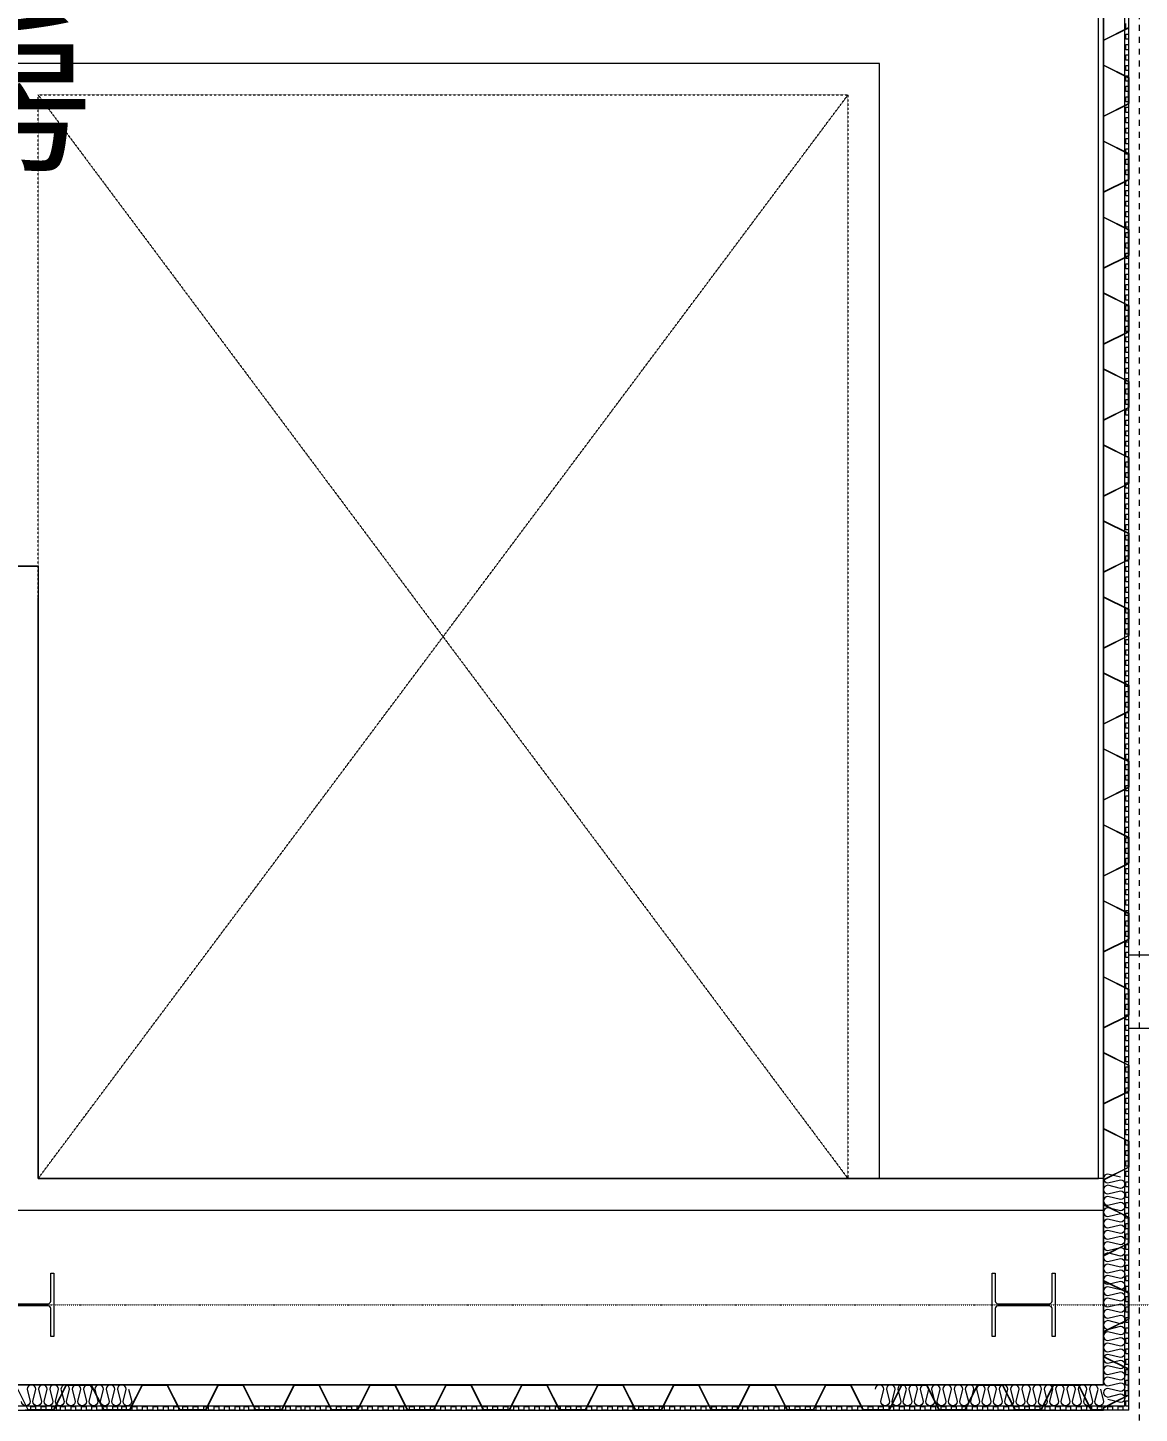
# Model space of a CAD drawing. Extents: x -32000 to 401936, y -48083 to 131250.
# Drawn here: x 9025 to 14310, y 59484 to 66069 of the extents above; entities that cross this region are included whole.
import ezdxf
from ezdxf.enums import TextEntityAlignment as Align

# ---------------------------------------------------------------- set-up
doc = ezdxf.new("R2010")
doc.units = 0
doc.header["$LTSCALE"] = 10
for name, pattern in [('H12PL4$0$JJP_三點線', [0.9, 0.3, -0.15, 0, -0.15, 0, -0.15, 0, -0.15]), ('XFM7P40ICA$0$H12PL4$0$DOTK1', [0.01, 0.005, -0.005]), ('XFM7P40ICA$0$H12PL4$0$JJP_三點線', [0.9, 0.3, -0.15, 0, -0.15, 0, -0.15, 0, -0.15]), ('XFM7P40ICA$0$H12PL4$0$TAI_虛線', [5.644, 2.822, -2.822])]:
    doc.linetypes.add(name, pattern=pattern)
for name, color, linetype in [('H12PL4$0$A-WALL-EX', 252, 'Continuous'), ('H12PL4$0$A-WALL-IN', 252, 'Continuous'), ('H12PL4$0$A-ZONE', 252, 'Continuous'), ('H12PL4$0$S-GRID', 252, 'Continuous'), ('XFM7P40ICA$0$H12PL4$0$A-CLNG', 252, 'Continuous'), ('XFM7P40ICA$0$H12PL4$0$A-WALL-EX', 252, 'Continuous'), ('XFM7P40ICA$0$H12PL4$0$Hattch', 252, 'Continuous'), ('XFM7P40ICA$0$H12PL4$0$L40_19_GW', 252, 'Continuous'), ('XFM7P40ICA$0$H12PL4$0$L40_19_SIAGE1', 252, 'Continuous'), ('XFM7P40ICA$0$H12PL4$0$L40_19_SIAGE2', 252, 'Continuous'), ('XFM7P40ICA$0$H12PL4$0$L40_19_SIAGE3', 252, 'Continuous'), ('XFM7P40ICA$0$H12PL4$0$L40_19_STEEL2', 252, 'Continuous'), ('XFM7P40ICA$0$H12PL4$0$L40_19_SUGATA3', 252, 'Continuous'), ('XFM7P40ICA$0$H12PL4$0$L40_19_SUGATAD', 252, 'Continuous'), ('XFM7P40ICA$0$H12PL4$0$S-GRID', 252, 'Continuous')]:
    doc.layers.add(name, color=color, linetype=linetype)
doc.styles.add('H12PL4$0$Standard', font='', dxfattribs={"width": 0.8})
doc.styles.get('H12PL4$0$Standard').set_extended_font_data('Microsoft JhengHei')

# ---------------------------------------------------------------- blocks, each defined once
blk = doc.blocks.new('XFM7P40ICA$0$H12PL4')
at = {"layer": 'XFM7P40ICA$0$H12PL4$0$A-CLNG', "linetype": 'XFM7P40ICA$0$H12PL4$0$TAI_虛線', "lineweight": 0, "flags": 128}
blk.add_lwpolyline([(14310, 67550), (14310, 59450)], dxfattribs=at)
at = {"layer": 'XFM7P40ICA$0$H12PL4$0$A-WALL-EX', "lineweight": 0, "flags": 128}
for points in [[(14260, 59500), (14260, 67500)], [(14140, 67380), (14140, 59620)], [(14140, 59620), (1620, 59620)], [(1620, 59500), (14140, 59500)], [(14260, 59500), (14140, 59500)]]:
    blk.add_lwpolyline(points, dxfattribs=at)
at = {"layer": 'XFM7P40ICA$0$H12PL4$0$Hattch', "lineweight": 0}
for p, q in [((14140, 66010.8), (14258.3, 66070)), ((14141.7, 66009.8), (14260, 66069)), ((14140, 65890.8), (14140, 66010.8)), ((14141.7, 65891.9), (14141.7, 66009.8)), ((14140, 65890.8), (14258.3, 65831.7)), ((14141.7, 65891.9), (14260, 65832.7)), ((14258.3, 65710), (14258.3, 65831.7)), ((14260, 65832.7), (14260, 65709)), ((14140, 65649.8), (14258.3, 65709)), ((14141.7, 65648.8), (14260, 65707.9)), ((14140, 65529.8), (14140, 65649.8)), ((14141.7, 65530.8), (14141.7, 65648.8)), ((14140, 65529.8), (14258.3, 65470.7)), ((14141.7, 65530.8), (14260, 65471.7)), ((14258.3, 65349), (14258.3, 65470.7)), ((14260, 65471.7), (14260, 65347.9)), ((14140, 65288.8), (14258.3, 65347.9)), ((14141.7, 65287.7), (14260, 65346.9)), ((14140, 65168.8), (14140, 65288.8)), ((14141.7, 65169.8), (14141.7, 65287.7)), ((14140, 65168.8), (14258.3, 65109.6)), ((14141.7, 65169.8), (14260, 65110.7)), ((14258.3, 64987.9), (14258.3, 65109.6)), ((14260, 65110.7), (14260, 64986.9)), ((14140, 64927.7), (14258.3, 64986.9)), ((14141.7, 64926.7), (14260, 64985.9)), ((14140, 64807.7), (14140, 64927.7)), ((14141.7, 64808.8), (14141.7, 64926.7)), ((14140, 64807.7), (14258.3, 64748.6)), ((14141.7, 64808.8), (14260, 64749.6)), ((14258.3, 64626.9), (14258.3, 64748.6)), ((14260, 64749.6), (14260, 64625.9)), ((14140, 64566.7), (14258.3, 64625.9)), ((14141.7, 64565.7), (14260, 64624.8)), ((14140, 64446.7), (14140, 64566.7)), ((14141.7, 64447.7), (14141.7, 64565.7)), ((14140, 64446.7), (14258.3, 64387.5)), ((14141.7, 64447.7), (14260, 64388.6)), ((14258.3, 64265.9), (14258.3, 64387.5)), ((14260, 64388.6), (14260, 64264.8)), ((14140, 64205.7), (14258.3, 64264.8)), ((14140, 64085.7), (14140, 64205.7)), ((14141.7, 64204.6), (14260, 64263.8)), ((14141.7, 64086.7), (14141.7, 64204.6)), ((14140, 64085.7), (14258.3, 64026.5)), ((14141.7, 64086.7), (14260, 64027.5)), ((14258.3, 63904.8), (14258.3, 64026.5)), ((14260, 64027.5), (14260, 63903.8)), ((14140, 63844.6), (14258.3, 63903.8)), ((14141.7, 63843.6), (14260, 63902.7)), ((14140, 63724.6), (14140, 63844.6)), ((14141.7, 63725.7), (14141.7, 63843.6)), ((14140, 63724.6), (14258.3, 63665.5)), ((14141.7, 63725.7), (14260, 63666.5)), ((14258.3, 63543.8), (14258.3, 63665.5)), ((14260, 63666.5), (14260, 63542.7)), ((14140, 63483.6), (14258.3, 63542.7)), ((14140, 63363.6), (14140, 63483.6)), ((14141.7, 63482.5), (14260, 63541.7)), ((14141.7, 63364.6), (14141.7, 63482.5)), ((14140, 63363.6), (14258.3, 63304.4)), ((14141.7, 63364.6), (14260, 63305.5)), ((14258.3, 63182.7), (14258.3, 63304.4)), ((14260, 63305.5), (14260, 63181.7)), ((14140, 63122.5), (14258.3, 63181.7)), ((14141.7, 63121.5), (14260, 63180.7)), ((14140, 63002.5), (14140, 63122.5)), ((14141.7, 63003.6), (14141.7, 63121.5)), ((14140, 63002.5), (14258.3, 62943.4)), ((14141.7, 63003.6), (14260, 62944.4)), ((14258.3, 62821.7), (14258.3, 62943.4)), ((14260, 62944.4), (14260, 62820.7)), ((14140, 62761.5), (14258.3, 62820.7)), ((14140, 62641.5), (14140, 62761.5)), ((14141.7, 62760.5), (14260, 62819.6)), ((14141.7, 62642.5), (14141.7, 62760.5)), ((14140, 62641.5), (14258.3, 62582.3)), ((14141.7, 62642.5), (14260, 62583.4)), ((14258.3, 62460.7), (14258.3, 62582.3)), ((14260, 62583.4), (14260, 62459.6)), ((14140, 62400.5), (14258.3, 62459.6)), ((14141.7, 62399.4), (14260, 62458.6)), ((14140, 62280.5), (14140, 62400.5)), ((14141.7, 62281.5), (14141.7, 62399.4)), ((14140, 62280.5), (14258.3, 62221.3)), ((14141.7, 62281.5), (14260, 62222.3)), ((14258.3, 62099.6), (14258.3, 62221.3)), ((14260, 62222.3), (14260, 62098.6)), ((14140, 62039.4), (14258.3, 62098.6)), ((14141.7, 62038.4), (14260, 62097.5)), ((14140, 61919.4), (14140, 62039.4)), ((14141.7, 61920.5), (14141.7, 62038.4)), ((14140, 61919.4), (14258.3, 61860.3)), ((14141.7, 61920.5), (14260, 61861.3)), ((14258.3, 61738.6), (14258.3, 61860.3)), ((14260, 61861.3), (14260, 61737.5)), ((14140, 61678.4), (14258.3, 61737.5)), ((14141.7, 61677.4), (14260, 61736.5)), ((14140, 61558.4), (14140, 61678.4)), ((14141.7, 61559.4), (14141.7, 61677.4)), ((14140, 61558.4), (14258.3, 61499.2)), ((14141.7, 61559.4), (14260, 61500.3)), ((14258.3, 61377.5), (14258.3, 61499.2)), ((14260, 61500.3), (14260, 61376.5)), ((14140, 61317.4), (14258.3, 61376.5)), ((14141.7, 61316.3), (14260, 61375.5)), ((14140, 61197.4), (14140, 61317.4)), ((14141.7, 61198.4), (14141.7, 61316.3)), ((14140, 61197.4), (14258.3, 61138.2)), ((14141.7, 61198.4), (14260, 61139.2)), ((14258.3, 61016.5), (14258.3, 61138.2)), ((14260, 61139.2), (14260, 61015.5)), ((14140, 60956.3), (14258.3, 61015.5)), ((14141.7, 60955.3), (14260, 61014.4)), ((14140, 60836.3), (14140, 60956.3)), ((14141.7, 60837.4), (14141.7, 60955.3)), ((14140, 60836.3), (14258.3, 60777.2)), ((14141.7, 60837.4), (14260, 60778.2)), ((14258.3, 60655.5), (14258.3, 60777.2)), ((14260, 60778.2), (14260, 60654.4)), ((14140, 60595.3), (14258.3, 60654.4)), ((14141.7, 60594.2), (14260, 60653.4)), ((14140, 60475.3), (14140, 60595.3)), ((14141.7, 60476.3), (14141.7, 60594.2)), ((14140, 60475.3), (14258.3, 60416.1)), ((14141.7, 60476.3), (14260, 60417.2)), ((14258.3, 60294.4), (14258.3, 60416.1)), ((14260, 60417.2), (14260, 60293.4)), ((14140, 60234.2), (14258.3, 60293.4)), ((14141.7, 60233.2), (14260, 60292.4)), ((14140, 60114.2), (14140, 60234.2)), ((14141.7, 60115.3), (14141.7, 60233.2)), ((14140, 60114.2), (14258.3, 60055.1)), ((14141.7, 60115.3), (14260, 60056.1)), ((14260, 60056.1), (14260, 59932.4)), ((14258.3, 59933.4), (14258.3, 60055.1)), ((14140, 59873.2), (14258.3, 59932.4)), ((14141.7, 59872.2), (14260, 59931.3)), ((14141.7, 59754.2), (14141.7, 59872.2)), ((14140, 59753.2), (14258.3, 59694)), ((14141.7, 59754.2), (14260, 59695.1)), ((14258.3, 59620), (14258.3, 59694)), ((8966.8, 59620), (9026, 59501.7)), ((9207.8, 59620), (9148.7, 59501.7)), ((9208.9, 59618.3), (9149.7, 59500)), ((9207.8, 59620), (9327.8, 59620)), ((9208.9, 59618.3), (9326.8, 59618.3)), ((9326.8, 59618.3), (9386, 59500)), ((9327.8, 59620), (9387, 59501.7)), ((9568.9, 59620), (9509.7, 59501.7)), ((9569.9, 59618.3), (9510.8, 59500)), ((9568.9, 59620), (9688.9, 59620)), ((9569.9, 59618.3), (9687.8, 59618.3)), ((9687.8, 59618.3), (9747, 59500)), ((9688.9, 59620), (9748, 59501.7)), ((9929.9, 59620), (9870.8, 59501.7)), ((9931, 59618.3), (9871.8, 59500)), ((9929.9, 59620), (10049.9, 59620)), ((9931, 59618.3), (10048.9, 59618.3)), ((10048.9, 59618.3), (10108, 59500)), ((10049.9, 59620), (10109.1, 59501.7)), ((10291, 59620), (10231.8, 59501.7)), ((10292, 59618.3), (10232.8, 59500)), ((10291, 59620), (10411, 59620)), ((10292, 59618.3), (10409.9, 59618.3)), ((10409.9, 59618.3), (10469.1, 59500)), ((10411, 59620), (10470.1, 59501.7)), ((10652, 59620), (10592.8, 59501.7)), ((10653, 59618.3), (10593.9, 59500)), ((10652, 59620), (10772, 59620)), ((10653, 59618.3), (10771, 59618.3)), ((10771, 59618.3), (10830.1, 59500)), ((10772, 59620), (10831.1, 59501.7)), ((11013, 59620), (10953.9, 59501.7)), ((11014.1, 59618.3), (10954.9, 59500)), ((11013, 59620), (11133, 59620)), ((11014.1, 59618.3), (11132, 59618.3)), ((11132, 59618.3), (11191.1, 59500)), ((11133, 59620), (11192.2, 59501.7)), ((11374.1, 59620), (11314.9, 59501.7)), ((11375.1, 59618.3), (11315.9, 59500)), ((11374.1, 59620), (11494.1, 59620)), ((11375.1, 59618.3), (11493, 59618.3)), ((11493, 59618.3), (11552.2, 59500)), ((11494.1, 59620), (11553.2, 59501.7)), ((11735.1, 59620), (11675.9, 59501.7)), ((11736.1, 59618.3), (11677, 59500)), ((11735.1, 59620), (11855.1, 59620)), ((11736.1, 59618.3), (11854.1, 59618.3)), ((11854.1, 59618.3), (11913.2, 59500)), ((11855.1, 59620), (11914.3, 59501.7)), ((12096.1, 59620), (12037, 59501.7)), ((12097.2, 59618.3), (12038, 59500)), ((12096.1, 59620), (12216.1, 59620)), ((12097.2, 59618.3), (12215.1, 59618.3)), ((12215.1, 59618.3), (12274.3, 59500)), ((12216.1, 59620), (12275.3, 59501.7)), ((12457.2, 59620), (12398, 59501.7)), ((12458.2, 59618.3), (12399.1, 59500)), ((12457.2, 59620), (12577.2, 59620)), ((12458.2, 59618.3), (12576.1, 59618.3)), ((12576.1, 59618.3), (12635.3, 59500)), ((12577.2, 59620), (12636.3, 59501.7)), ((12818.2, 59620), (12759.1, 59501.7)), ((12819.3, 59618.3), (12760.1, 59500)), ((12818.2, 59620), (12938.2, 59620)), ((12819.3, 59618.3), (12937.2, 59618.3)), ((12937.2, 59618.3), (12996.3, 59500)), ((12938.2, 59620), (12997.4, 59501.7)), ((13179.3, 59620), (13120.1, 59501.7)), ((13180.3, 59618.3), (13121.1, 59500)), ((13179.3, 59620), (13299.3, 59620)), ((13180.3, 59618.3), (13298.2, 59618.3)), ((13298.2, 59618.3), (13357.4, 59500)), ((13299.3, 59620), (13358.4, 59501.7)), ((13540.3, 59620), (13481.1, 59501.7)), ((13541.3, 59618.3), (13482.2, 59500)), ((13540.3, 59620), (13660.3, 59620)), ((13541.3, 59618.3), (13659.3, 59618.3)), ((13659.3, 59618.3), (13718.4, 59500)), ((13660.3, 59620), (13719.5, 59501.7)), ((13901.3, 59620), (13842.2, 59501.7)), ((13902.4, 59618.3), (13843.2, 59500)), ((13901.3, 59620), (14021.3, 59620)), ((13902.4, 59618.3), (14020.3, 59618.3)), ((14020.3, 59618.3), (14079.5, 59500)), ((14021.3, 59620), (14080.5, 59501.7)), ((14258.3, 59572.4), (14258.3, 59620)), ((14140, 59512.2), (14211.9, 59548.1)), ((14141.7, 59511.1), (14213.1, 59546.9)), ((14211.9, 59548.1), (14258.3, 59571.3)), ((14213.1, 59546.9), (14260, 59570.3)), ((9149.7, 59500), (9026, 59500)), ((9027, 59501.7), (9148.7, 59501.7)), ((9510.8, 59500), (9387, 59500)), ((9388, 59501.7), (9509.7, 59501.7)), ((9871.8, 59500), (9748, 59500)), ((9749.1, 59501.7), (9870.8, 59501.7)), ((10232.8, 59500), (10109.1, 59500)), ((10110.1, 59501.7), (10231.8, 59501.7)), ((10593.9, 59500), (10470.1, 59500)), ((10471.1, 59501.7), (10592.8, 59501.7)), ((10954.9, 59500), (10831.1, 59500)), ((10832.2, 59501.7), (10953.9, 59501.7)), ((11315.9, 59500), (11192.2, 59500)), ((11193.2, 59501.7), (11314.9, 59501.7)), ((11677, 59500), (11553.2, 59500)), ((11554.3, 59501.7), (11675.9, 59501.7)), ((12038, 59500), (11914.3, 59500)), ((11915.3, 59501.7), (12037, 59501.7)), ((12399.1, 59500), (12275.3, 59500)), ((12276.3, 59501.7), (12398, 59501.7)), ((12760.1, 59500), (12636.3, 59500)), ((12637.4, 59501.7), (12759.1, 59501.7)), ((13121.1, 59500), (12997.4, 59500)), ((12998.4, 59501.7), (13120.1, 59501.7)), ((13482.2, 59500), (13358.4, 59500)), ((13359.5, 59501.7), (13481.1, 59501.7)), ((13843.2, 59500), (13719.5, 59500)), ((13720.5, 59501.7), (13842.2, 59501.7)), ((14081.5, 59501.7), (14140, 59501.7)), ((14141.7, 59500), (14141.7, 59511.1))]:
    blk.add_line(p, q, dxfattribs=at)
at = {"layer": 'XFM7P40ICA$0$H12PL4$0$L40_19_GW', "lineweight": 0, "flags": 128}
for points in [[(14219.9, 60607), (14161.1, 60621.4, 1), (14161.1, 60580.2), (14219.9, 60594.6, -1), (14219.9, 60553.4), (14161.1, 60567.8, 1), (14161.1, 60526.6), (14219.9, 60541, -1), (14219.9, 60499.8), (14161.1, 60514.2, 1), (14161.1, 60473), (14219.9, 60487.4, -1), (14219.9, 60446.2), (14161.1, 60460.6, 1), (14161.1, 60419.4), (14219.9, 60433.8, -1), (14219.9, 60392.6), (14161.1, 60407, 1), (14161.1, 60365.8), (14219.9, 60380.2, -1), (14219.9, 60339), (14161.1, 60353.4, 1), (14161.1, 60312.2), (14219.9, 60326.6, -1), (14219.9, 60285.4), (14161.1, 60299.8, 1), (14161.1, 60258.6), (14219.9, 60273, -1), (14219.9, 60231.8), (14161.1, 60246.2, 1), (14161.1, 60205), (14219.9, 60219.4, -1), (14219.9, 60178.2), (14161.1, 60192.6, 1), (14161.1, 60151.4), (14219.9, 60165.8, -1), (14219.9, 60124.6), (14161.1, 60139, 1), (14161.1, 60097.8), (14219.9, 60112.2, -1), (14219.9, 60071), (14161.1, 60085.4, 1), (14161.1, 60044.2), (14219.9, 60058.6, -1), (14219.9, 60017.4), (14161.1, 60031.8, 1), (14161.1, 59990.6), (14219.9, 60005, -1), (14219.9, 59963.8), (14161.1, 59978.2, 1), (14161.1, 59937), (14219.9, 59951.4, -1), (14219.9, 59910.2), (14161.1, 59924.6, 1), (14161.1, 59883.4), (14219.9, 59897.8, -1), (14219.9, 59856.6), (14161.1, 59871, 1), (14161.1, 59829.8), (14219.9, 59844.2, -1), (14219.9, 59803), (14161.1, 59817.4, 1), (14161.1, 59776.2), (14219.9, 59790.6, -1), (14219.9, 59749.4), (14161.1, 59763.8, 1), (14161.1, 59722.6), (14219.9, 59737, -1), (14219.9, 59695.8), (14161.1, 59710.2, 1), (14161.1, 59669), (14219.9, 59683.4, -1), (14219.9, 59642.2), (14161.1, 59656.6, 1), (14161.1, 59615.4), (14219.9, 59629.8, -1), (14219.9, 59588.6), (14161.1, 59603, 1), (14161.1, 59561.8), (14219.9, 59576.2, -1), (14219.9, 59535), (14161.1, 59549.4)], [(9505.3, 59598.9), (9519.7, 59540.1, -1), (9478.5, 59540.1), (9492.9, 59598.9, 1), (9451.7, 59598.9), (9466.1, 59540.1, -1), (9424.9, 59540.1), (9439.3, 59598.9, 1), (9398.1, 59598.9), (9412.5, 59540.1, -1), (9371.3, 59540.1), (9385.7, 59598.9, 1), (9344.5, 59598.9), (9358.9, 59540.1, -1), (9317.7, 59540.1), (9332.1, 59598.9, 1), (9290.9, 59598.9), (9305.3, 59540.1, -1), (9264.1, 59540.1), (9278.5, 59598.9, 1), (9237.3, 59598.9), (9251.7, 59540.1, -1), (9210.5, 59540.1), (9224.9, 59598.9, 1), (9183.7, 59598.9), (9198.1, 59540.1, -1), (9156.9, 59540.1), (9171.3, 59598.9, 1), (9130.1, 59598.9), (9144.5, 59540.1, -1), (9103.3, 59540.1), (9117.7, 59598.9, 1), (9076.5, 59598.9), (9090.9, 59540.1, -1), (9049.7, 59540.1), (9064.1, 59598.9, 1), (9022.9, 59598.9), (9037.3, 59540.1, -1), (8996.1, 59540.1)], [(14126.1, 59598.9), (14140.5, 59540.1, -1), (14099.3, 59540.1), (14113.7, 59598.9, 1), (14072.5, 59598.9), (14086.9, 59540.1, -1), (14045.7, 59540.1), (14060.1, 59598.9, 1), (14018.9, 59598.9), (14033.3, 59540.1, -1), (13992.1, 59540.1), (14006.5, 59598.9, 1), (13965.3, 59598.9), (13979.7, 59540.1, -1), (13938.5, 59540.1), (13952.9, 59598.9, 1), (13911.7, 59598.9), (13926.1, 59540.1, -1), (13884.9, 59540.1), (13899.3, 59598.9, 1), (13858.1, 59598.9), (13872.5, 59540.1, -1), (13831.3, 59540.1), (13845.7, 59598.9, 1), (13804.5, 59598.9), (13818.9, 59540.1, -1), (13777.7, 59540.1), (13792.1, 59598.9, 1), (13750.9, 59598.9), (13765.3, 59540.1, -1), (13724.1, 59540.1), (13738.5, 59598.9, 1), (13697.3, 59598.9), (13711.7, 59540.1, -1), (13670.5, 59540.1), (13684.9, 59598.9, 1), (13643.7, 59598.9), (13658.1, 59540.1, -1), (13616.9, 59540.1), (13631.3, 59598.9, 1), (13590.1, 59598.9), (13604.5, 59540.1, -1), (13563.3, 59540.1), (13577.7, 59598.9, 1), (13536.5, 59598.9), (13550.9, 59540.1, -1), (13509.7, 59540.1), (13524.1, 59598.9, 1), (13482.9, 59598.9), (13497.3, 59540.1, -1), (13456.1, 59540.1), (13470.5, 59598.9, 1), (13429.3, 59598.9), (13443.7, 59540.1, -1), (13402.5, 59540.1), (13416.9, 59598.9, 1), (13375.7, 59598.9), (13390.1, 59540.1, -1), (13348.9, 59540.1), (13363.3, 59598.9, 1), (13322.1, 59598.9), (13336.5, 59540.1, -1), (13295.3, 59540.1), (13309.7, 59598.9, 1), (13268.5, 59598.9), (13282.9, 59540.1, -1), (13241.7, 59540.1), (13256.1, 59598.9, 1), (13214.9, 59598.9), (13229.3, 59540.1, -1), (13188.1, 59540.1), (13202.5, 59598.9, 1), (13161.3, 59598.9), (13175.7, 59540.1, -1), (13134.5, 59540.1), (13148.9, 59598.9, 1), (13107.7, 59598.9), (13122.1, 59540.1, -1), (13080.9, 59540.1), (13095.3, 59598.9, 1), (13054.1, 59598.9)]]:
    blk.add_lwpolyline(points, format="xyb", dxfattribs=at)
at = {"layer": 'XFM7P40ICA$0$H12PL4$0$L40_19_SIAGE1', "lineweight": 0}
for p, q in [((14115.5, 60600), (14115.5, 67355.5)), ((4075, 63510), (9075, 63510)), ((9075, 63510), (9075, 60600)), ((9075, 60600), (14115.5, 60600))]:
    blk.add_line(p, q, dxfattribs=at)
at = {"layer": 'XFM7P40ICA$0$H12PL4$0$L40_19_SIAGE2', "lineweight": 0, "flags": 128}
for points in [[(14260, 59500), (14260, 59518.4), (14245.5, 59518.4), (14245.5, 59543.2), (14260, 59543.2), (14260, 59568), (14245.5, 59568), (14245.5, 59592.8), (14260, 59592.8), (14260, 59617.6), (14245.5, 59617.6), (14245.5, 59642.4), (14260, 59642.4), (14260, 59667.2), (14245.5, 59667.2), (14245.5, 59692), (14260, 59692), (14260, 59716.8), (14245.5, 59716.8), (14245.5, 59741.6), (14260, 59741.6), (14260, 59766.4), (14245.5, 59766.4), (14245.5, 59791.2), (14260, 59791.2), (14260, 59816), (14245.5, 59816), (14245.5, 59840.8), (14260, 59840.8), (14260, 59865.6), (14245.5, 59865.6), (14245.5, 59890.4), (14260, 59890.4), (14260, 59915.2), (14245.5, 59915.2), (14245.5, 59940), (14260, 59940), (14260, 59964.8), (14245.5, 59964.8), (14245.5, 59989.6), (14260, 59989.6), (14260, 60014.4), (14245.5, 60014.4), (14245.5, 60039.2), (14260, 60039.2), (14260, 60064), (14245.5, 60064), (14245.5, 60088.8), (14260, 60088.8), (14260, 60113.6), (14245.5, 60113.6), (14245.5, 60138.4), (14260, 60138.4), (14260, 60163.2), (14245.5, 60163.2), (14245.5, 60188), (14260, 60188), (14260, 60212.8), (14245.5, 60212.8), (14245.5, 60237.6), (14260, 60237.6), (14260, 60262.4), (14245.5, 60262.4), (14245.5, 60287.2), (14260, 60287.2), (14260, 60312), (14245.5, 60312), (14245.5, 60336.8), (14260, 60336.8), (14260, 60361.6), (14245.5, 60361.6), (14245.5, 60386.4), (14260, 60386.4), (14260, 60411.2), (14245.5, 60411.2), (14245.5, 60436), (14260, 60436), (14260, 60460.8), (14245.5, 60460.8), (14245.5, 60485.6), (14260, 60485.6), (14260, 60510.4), (14245.5, 60510.4), (14245.5, 60535.2), (14260, 60535.2), (14260, 60560), (14245.5, 60560), (14245.5, 60584.8), (14260, 60584.8), (14260, 60609.6), (14245.5, 60609.6), (14245.5, 60634.4), (14260, 60634.4), (14260, 60659.2), (14245.5, 60659.2), (14245.5, 60684), (14260, 60684), (14260, 60708.8), (14245.5, 60708.8), (14245.5, 60733.6), (14260, 60733.6), (14260, 60758.4), (14245.5, 60758.4), (14245.5, 60783.2), (14260, 60783.2), (14260, 60808), (14245.5, 60808), (14245.5, 60832.8), (14260, 60832.8), (14260, 60857.6), (14245.5, 60857.6), (14245.5, 60882.4), (14260, 60882.4), (14260, 60907.2), (14245.5, 60907.2), (14245.5, 60932), (14260, 60932), (14260, 60956.8), (14245.5, 60956.8), (14245.5, 60981.6), (14260, 60981.6), (14260, 61006.4), (14245.5, 61006.4), (14245.5, 61031.2), (14260, 61031.2), (14260, 61056), (14245.5, 61056), (14245.5, 61080.8), (14260, 61080.8), (14260, 61105.6), (14245.5, 61105.6), (14245.5, 61130.4), (14260, 61130.4), (14260, 61155.2), (14245.5, 61155.2), (14245.5, 61180), (14260, 61180), (14260, 61204.8), (14245.5, 61204.8), (14245.5, 61229.6), (14260, 61229.6), (14260, 61254.4), (14245.5, 61254.4), (14245.5, 61279.2), (14260, 61279.2), (14260, 61304), (14245.5, 61304), (14245.5, 61328.8), (14260, 61328.8), (14260, 61353.6), (14245.5, 61353.6), (14245.5, 61378.4), (14260, 61378.4), (14260, 61403.2), (14245.5, 61403.2), (14245.5, 61428), (14260, 61428), (14260, 61452.8), (14245.5, 61452.8), (14245.5, 61477.6), (14260, 61477.6), (14260, 61502.4), (14245.5, 61502.4), (14245.5, 61527.2), (14260, 61527.2), (14260, 61552), (14245.5, 61552), (14245.5, 61576.8), (14260, 61576.8), (14260, 61601.6), (14245.5, 61601.6), (14245.5, 61626.4), (14260, 61626.4), (14260, 61651.2), (14245.5, 61651.2), (14245.5, 61676), (14260, 61676), (14260, 61700.8), (14245.5, 61700.8), (14245.5, 61725.6), (14260, 61725.6), (14260, 61750.4), (14245.5, 61750.4), (14245.5, 61775.2), (14260, 61775.2), (14260, 61800), (14245.5, 61800), (14245.5, 61824.8), (14260, 61824.8), (14260, 61849.6), (14245.5, 61849.6), (14245.5, 61874.4), (14260, 61874.4), (14260, 61899.2), (14245.5, 61899.2), (14245.5, 61924), (14260, 61924), (14260, 61948.8), (14245.5, 61948.8), (14245.5, 61973.6), (14260, 61973.6), (14260, 61998.4), (14245.5, 61998.4), (14245.5, 62023.2), (14260, 62023.2), (14260, 62048), (14245.5, 62048), (14245.5, 62072.8), (14260, 62072.8), (14260, 62097.6), (14245.5, 62097.6), (14245.5, 62122.4), (14260, 62122.4), (14260, 62145.6), (14245.5, 62145.6), (14245.5, 62170.4), (14260, 62170.4), (14260, 62195.2), (14245.5, 62195.2), (14245.5, 62220), (14260, 62220), (14260, 62244.8), (14245.5, 62244.8), (14245.5, 62269.6), (14260, 62269.6), (14260, 62294.4), (14245.5, 62294.4), (14245.5, 62319.2), (14260, 62319.2), (14260, 62344), (14245.5, 62344), (14245.5, 62368.8), (14260, 62368.8), (14260, 62393.6), (14245.5, 62393.6), (14245.5, 62418.4), (14260, 62418.4), (14260, 62443.2), (14245.5, 62443.2), (14245.5, 62468), (14260, 62468), (14260, 62492.8), (14245.5, 62492.8), (14245.5, 62517.6), (14260, 62517.6), (14260, 62542.4), (14245.5, 62542.4), (14245.5, 62567.2), (14260, 62567.2), (14260, 62592), (14245.5, 62592), (14245.5, 62616.8), (14260, 62616.8), (14260, 62641.6), (14245.5, 62641.6), (14245.5, 62666.4), (14260, 62666.4), (14260, 62691.2), (14245.5, 62691.2), (14245.5, 62716), (14260, 62716), (14260, 62740.8), (14245.5, 62740.8), (14245.5, 62765.6), (14260, 62765.6), (14260, 62790.4), (14245.5, 62790.4), (14245.5, 62815.2), (14260, 62815.2), (14260, 62840), (14245.5, 62840), (14245.5, 62864.8), (14260, 62864.8), (14260, 62889.6), (14245.5, 62889.6), (14245.5, 62914.4), (14260, 62914.4), (14260, 62939.2), (14245.5, 62939.2), (14245.5, 62964), (14260, 62964), (14260, 62988.8), (14245.5, 62988.8), (14245.5, 63013.6), (14260, 63013.6), (14260, 63038.4), (14245.5, 63038.4), (14245.5, 63063.2), (14260, 63063.2), (14260, 63088), (14245.5, 63088), (14245.5, 63112.8), (14260, 63112.8), (14260, 63137.6), (14245.5, 63137.6), (14245.5, 63162.4), (14260, 63162.4), (14260, 63187.2), (14245.5, 63187.2), (14245.5, 63212), (14260, 63212), (14260, 63236.8), (14245.5, 63236.8), (14245.5, 63261.6), (14260, 63261.6), (14260, 63286.4), (14245.5, 63286.4), (14245.5, 63311.2), (14260, 63311.2), (14260, 63336), (14245.5, 63336), (14245.5, 63360.8), (14260, 63360.8), (14260, 63385.6), (14245.5, 63385.6), (14245.5, 63410.4), (14260, 63410.4), (14260, 63435.2), (14245.5, 63435.2), (14245.5, 63460), (14260, 63460), (14260, 63484.8), (14245.5, 63484.8), (14245.5, 63509.6), (14260, 63509.6), (14260, 63534.4), (14245.5, 63534.4), (14245.5, 63559.2), (14260, 63559.2), (14260, 63584), (14245.5, 63584), (14245.5, 63608.8), (14260, 63608.8), (14260, 63633.6), (14245.5, 63633.6), (14245.5, 63658.4), (14260, 63658.4), (14260, 63683.2), (14245.5, 63683.2), (14245.5, 63708), (14260, 63708), (14260, 63732.8), (14245.5, 63732.8), (14245.5, 63757.6), (14260, 63757.6), (14260, 63782.4), (14245.5, 63782.4), (14245.5, 63807.2), (14260, 63807.2), (14260, 63832), (14245.5, 63832), (14245.5, 63856.8), (14260, 63856.8), (14260, 63881.6), (14245.5, 63881.6), (14245.5, 63906.4), (14260, 63906.4), (14260, 63931.2), (14245.5, 63931.2), (14245.5, 63956), (14260, 63956), (14260, 63980.8), (14245.5, 63980.8), (14245.5, 64005.6), (14260, 64005.6), (14260, 64030.4), (14245.5, 64030.4), (14245.5, 64055.2), (14260, 64055.2), (14260, 64080), (14245.5, 64080), (14245.5, 64104.8), (14260, 64104.8), (14260, 64129.6), (14245.5, 64129.6), (14245.5, 64154.4), (14260, 64154.4), (14260, 64179.2), (14245.5, 64179.2), (14245.5, 64204), (14260, 64204), (14260, 64228.8), (14245.5, 64228.8), (14245.5, 64253.6), (14260, 64253.6), (14260, 64278.4), (14245.5, 64278.4), (14245.5, 64303.2), (14260, 64303.2), (14260, 64328), (14245.5, 64328), (14245.5, 64352.8), (14260, 64352.8), (14260, 64377.6), (14245.5, 64377.6), (14245.5, 64402.4), (14260, 64402.4), (14260, 64427.2), (14245.5, 64427.2), (14245.5, 64452), (14260, 64452), (14260, 64476.8), (14245.5, 64476.8), (14245.5, 64501.6), (14260, 64501.6), (14260, 64526.4), (14245.5, 64526.4), (14245.5, 64551.2), (14260, 64551.2), (14260, 64576), (14245.5, 64576), (14245.5, 64600.8), (14260, 64600.8), (14260, 64625.6), (14245.5, 64625.6), (14245.5, 64650.4), (14260, 64650.4), (14260, 64675.2), (14245.5, 64675.2), (14245.5, 64700), (14260, 64700), (14260, 64724.8), (14245.5, 64724.8), (14245.5, 64749.6), (14260, 64749.6), (14260, 64774.4), (14245.5, 64774.4), (14245.5, 64799.2), (14260, 64799.2), (14260, 64824), (14245.5, 64824), (14245.5, 64848.8), (14260, 64848.8), (14260, 64873.6), (14245.5, 64873.6), (14245.5, 64898.4), (14260, 64898.4), (14260, 64923.2), (14245.5, 64923.2), (14245.5, 64948), (14260, 64948), (14260, 64972.8), (14245.5, 64972.8), (14245.5, 64997.6), (14260, 64997.6), (14260, 65022.4), (14245.5, 65022.4), (14245.5, 65047.2), (14260, 65047.2), (14260, 65072), (14245.5, 65072), (14245.5, 65096.8), (14260, 65096.8), (14260, 65121.6), (14245.5, 65121.6), (14245.5, 65146.4), (14260, 65146.4), (14260, 65171.2), (14245.5, 65171.2), (14245.5, 65196), (14260, 65196), (14260, 65220.8), (14245.5, 65220.8), (14245.5, 65245.6), (14260, 65245.6), (14260, 65270.4), (14245.5, 65270.4), (14245.5, 65295.2), (14260, 65295.2), (14260, 65320), (14245.5, 65320), (14245.5, 65344.8), (14260, 65344.8), (14260, 65369.6), (14245.5, 65369.6), (14245.5, 65394.4), (14260, 65394.4), (14260, 65419.2), (14245.5, 65419.2), (14245.5, 65444), (14260, 65444), (14260, 65468.8), (14245.5, 65468.8), (14245.5, 65493.6), (14260, 65493.6), (14260, 65518.4), (14245.5, 65518.4), (14245.5, 65543.2), (14260, 65543.2), (14260, 65568), (14245.5, 65568), (14245.5, 65592.8), (14260, 65592.8), (14260, 65617.6), (14245.5, 65617.6), (14245.5, 65642.4), (14260, 65642.4), (14260, 65667.2), (14245.5, 65667.2), (14245.5, 65692), (14260, 65692), (14260, 65716.8), (14245.5, 65716.8), (14245.5, 65741.6), (14260, 65741.6), (14260, 65766.4), (14245.5, 65766.4), (14245.5, 65791.2), (14260, 65791.2), (14260, 65816), (14245.5, 65816), (14245.5, 65840.8), (14260, 65840.8), (14260, 65865.6), (14245.5, 65865.6), (14245.5, 65890.4), (14260, 65890.4), (14260, 65915.2), (14245.5, 65915.2), (14245.5, 65940), (14260, 65940), (14260, 65964.8), (14245.5, 65964.8), (14245.5, 65989.6), (14260, 65989.6), (14260, 66014.4), (14245.5, 66014.4), (14245.5, 66039.2), (14260, 66039.2), (14260, 66064), (14245.5, 66064), (14245.5, 66088.8)], [(14258, 59514.5), (14258, 59500), (14233.2, 59500), (14233.2, 59514.5), (14208.4, 59514.5), (14208.4, 59500), (14183.6, 59500), (14183.6, 59514.5), (14158.8, 59514.5), (14158.8, 59500), (14134, 59500), (14134, 59514.5), (14109.2, 59514.5), (14109.2, 59500), (14084.4, 59500), (14084.4, 59514.5), (14059.6, 59514.5), (14059.6, 59500), (14034.8, 59500), (14034.8, 59514.5), (14010, 59514.5), (14010, 59500), (13985.2, 59500), (13985.2, 59514.5), (13960.4, 59514.5), (13960.4, 59500), (13935.6, 59500), (13935.6, 59514.5), (13910.8, 59514.5), (13910.8, 59500), (13886, 59500), (13886, 59514.5), (13861.2, 59514.5), (13861.2, 59500), (13838, 59500), (13838, 59514.5), (13813.2, 59514.5), (13813.2, 59500), (13788.4, 59500), (13788.4, 59514.5), (13763.6, 59514.5), (13763.6, 59500), (13738.8, 59500), (13738.8, 59514.5), (13714, 59514.5), (13714, 59500), (13689.2, 59500), (13689.2, 59514.5), (13664.4, 59514.5), (13664.4, 59500), (13639.6, 59500), (13639.6, 59514.5), (13614.8, 59514.5), (13614.8, 59500), (13590, 59500), (13590, 59514.5), (13565.2, 59514.5), (13565.2, 59500), (13540.4, 59500), (13540.4, 59514.5), (13515.6, 59514.5), (13515.6, 59500), (13490.8, 59500), (13490.8, 59514.5), (13466, 59514.5), (13466, 59500), (13441.2, 59500), (13441.2, 59514.5), (13416.4, 59514.5), (13416.4, 59500), (13391.6, 59500), (13391.6, 59514.5), (13366.8, 59514.5), (13366.8, 59500), (13342, 59500), (13342, 59514.5), (13317.2, 59514.5), (13317.2, 59500), (13292.4, 59500), (13292.4, 59514.5), (13267.6, 59514.5), (13267.6, 59500), (13242.8, 59500), (13242.8, 59514.5), (13218, 59514.5), (13218, 59500), (13193.2, 59500), (13193.2, 59514.5), (13168.4, 59514.5), (13168.4, 59500), (13143.6, 59500), (13143.6, 59514.5), (13118.8, 59514.5), (13118.8, 59500), (13094, 59500), (13094, 59514.5), (13069.2, 59514.5), (13069.2, 59500), (13044.4, 59500), (13044.4, 59514.5), (13019.6, 59514.5), (13019.6, 59500), (12994.8, 59500), (12994.8, 59514.5), (12970, 59514.5), (12970, 59500), (12945.2, 59500), (12945.2, 59514.5), (12920.4, 59514.5), (12920.4, 59500), (12895.6, 59500), (12895.6, 59514.5), (12870.8, 59514.5), (12870.8, 59500), (12846, 59500), (12846, 59514.5), (12821.2, 59514.5), (12821.2, 59500), (12796.4, 59500), (12796.4, 59514.5), (12771.6, 59514.5), (12771.6, 59500), (12746.8, 59500), (12746.8, 59514.5), (12722, 59514.5), (12722, 59500), (12697.2, 59500), (12697.2, 59514.5), (12672.4, 59514.5), (12672.4, 59500), (12647.6, 59500), (12647.6, 59514.5), (12622.8, 59514.5), (12622.8, 59500), (12598, 59500), (12598, 59514.5), (12573.2, 59514.5), (12573.2, 59500), (12548.4, 59500), (12548.4, 59514.5), (12523.6, 59514.5), (12523.6, 59500), (12498.8, 59500), (12498.8, 59514.5), (12474, 59514.5), (12474, 59500), (12449.2, 59500), (12449.2, 59514.5), (12424.4, 59514.5), (12424.4, 59500), (12399.6, 59500), (12399.6, 59514.5), (12374.8, 59514.5), (12374.8, 59500), (12350, 59500), (12350, 59514.5), (12325.2, 59514.5), (12325.2, 59500), (12300.4, 59500), (12300.4, 59514.5), (12275.6, 59514.5), (12275.6, 59500), (12250.8, 59500), (12250.8, 59514.5), (12226, 59514.5), (12226, 59500), (12201.2, 59500), (12201.2, 59514.5), (12176.4, 59514.5), (12176.4, 59500), (12151.6, 59500), (12151.6, 59514.5), (12126.8, 59514.5), (12126.8, 59500), (12102, 59500), (12102, 59514.5), (12077.2, 59514.5), (12077.2, 59500), (12052.4, 59500), (12052.4, 59514.5), (12027.6, 59514.5), (12027.6, 59500), (12002.8, 59500), (12002.8, 59514.5), (11978, 59514.5), (11978, 59500), (11953.2, 59500), (11953.2, 59514.5), (11928.4, 59514.5), (11928.4, 59500), (11903.6, 59500), (11903.6, 59514.5), (11878.8, 59514.5), (11878.8, 59500), (11854, 59500), (11854, 59514.5), (11829.2, 59514.5), (11829.2, 59500), (11806, 59500), (11806, 59514.5), (11781.2, 59514.5), (11781.2, 59500), (11756.4, 59500), (11756.4, 59514.5), (11731.6, 59514.5), (11731.6, 59500), (11706.8, 59500), (11706.8, 59514.5), (11682, 59514.5), (11682, 59500), (11657.2, 59500), (11657.2, 59514.5), (11632.4, 59514.5), (11632.4, 59500), (11607.6, 59500), (11607.6, 59514.5), (11582.8, 59514.5), (11582.8, 59500), (11558, 59500), (11558, 59514.5), (11533.2, 59514.5), (11533.2, 59500), (11508.4, 59500), (11508.4, 59514.5), (11483.6, 59514.5), (11483.6, 59500), (11458.8, 59500), (11458.8, 59514.5), (11434, 59514.5), (11434, 59500), (11409.2, 59500), (11409.2, 59514.5), (11384.4, 59514.5), (11384.4, 59500), (11359.6, 59500), (11359.6, 59514.5), (11334.8, 59514.5), (11334.8, 59500), (11310, 59500), (11310, 59514.5), (11285.2, 59514.5), (11285.2, 59500), (11260.4, 59500), (11260.4, 59514.5), (11235.6, 59514.5), (11235.6, 59500), (11210.8, 59500), (11210.8, 59514.5), (11186, 59514.5), (11186, 59500), (11161.2, 59500), (11161.2, 59514.5), (11136.4, 59514.5), (11136.4, 59500), (11111.6, 59500), (11111.6, 59514.5), (11086.8, 59514.5), (11086.8, 59500), (11062, 59500), (11062, 59514.5), (11037.2, 59514.5), (11037.2, 59500), (11012.4, 59500), (11012.4, 59514.5), (10987.6, 59514.5), (10987.6, 59500), (10962.8, 59500), (10962.8, 59514.5), (10938, 59514.5), (10938, 59500), (10913.2, 59500), (10913.2, 59514.5), (10888.4, 59514.5), (10888.4, 59500), (10863.6, 59500), (10863.6, 59514.5), (10838.8, 59514.5), (10838.8, 59500), (10814, 59500), (10814, 59514.5), (10789.2, 59514.5), (10789.2, 59500), (10764.4, 59500), (10764.4, 59514.5), (10739.6, 59514.5), (10739.6, 59500), (10714.8, 59500), (10714.8, 59514.5), (10690, 59514.5), (10690, 59500), (10665.2, 59500), (10665.2, 59514.5), (10640.4, 59514.5), (10640.4, 59500), (10615.6, 59500), (10615.6, 59514.5), (10590.8, 59514.5), (10590.8, 59500), (10566, 59500), (10566, 59514.5), (10541.2, 59514.5), (10541.2, 59500), (10516.4, 59500), (10516.4, 59514.5), (10491.6, 59514.5), (10491.6, 59500), (10466.8, 59500), (10466.8, 59514.5), (10442, 59514.5), (10442, 59500), (10417.2, 59500), (10417.2, 59514.5), (10392.4, 59514.5), (10392.4, 59500), (10367.6, 59500), (10367.6, 59514.5), (10342.8, 59514.5), (10342.8, 59500), (10325, 59500), (10325, 59514.5), (10300.2, 59514.5), (10300.2, 59500), (10275.4, 59500), (10275.4, 59514.5), (10250.6, 59514.5), (10250.6, 59500), (10225.8, 59500), (10225.8, 59514.5), (10201, 59514.5), (10201, 59500), (10176.2, 59500), (10176.2, 59514.5), (10151.4, 59514.5), (10151.4, 59500), (10126.6, 59500), (10126.6, 59514.5), (10101.8, 59514.5), (10101.8, 59500), (10077, 59500), (10077, 59514.5), (10052.2, 59514.5), (10052.2, 59500), (10034.4, 59500), (10034.4, 59514.5), (10009.6, 59514.5), (10009.6, 59500), (9984.8, 59500), (9984.8, 59514.5), (9960, 59514.5), (9960, 59500), (9935.2, 59500), (9935.2, 59514.5), (9910.4, 59514.5), (9910.4, 59500), (9885.6, 59500), (9885.6, 59514.5), (9860.8, 59514.5), (9860.8, 59500), (9836, 59500), (9836, 59514.5), (9811.2, 59514.5), (9811.2, 59500), (9786.4, 59500), (9786.4, 59514.5), (9761.6, 59514.5), (9761.6, 59500), (9743.8, 59500), (9743.8, 59514.5), (9719, 59514.5), (9719, 59500), (9694.2, 59500), (9694.2, 59514.5), (9669.4, 59514.5), (9669.4, 59500), (9644.6, 59500), (9644.6, 59514.5), (9619.8, 59514.5), (9619.8, 59500), (9595, 59500), (9595, 59514.5), (9570.2, 59514.5), (9570.2, 59500), (9545.4, 59500), (9545.4, 59514.5), (9520.6, 59514.5), (9520.6, 59500), (9495.8, 59500), (9495.8, 59514.5), (9471, 59514.5), (9471, 59500), (9453.2, 59500), (9453.2, 59514.5), (9428.4, 59514.5), (9428.4, 59500), (9403.6, 59500), (9403.6, 59514.5), (9378.8, 59514.5), (9378.8, 59500), (9354, 59500), (9354, 59514.5), (9329.2, 59514.5), (9329.2, 59500), (9304.4, 59500), (9304.4, 59514.5), (9279.6, 59514.5), (9279.6, 59500), (9254.8, 59500), (9254.8, 59514.5), (9230, 59514.5), (9230, 59500), (9205.2, 59500), (9205.2, 59514.5), (9180.4, 59514.5), (9180.4, 59500), (9162.6, 59500), (9162.6, 59514.5), (9137.8, 59514.5), (9137.8, 59500), (9113, 59500), (9113, 59514.5), (9088.2, 59514.5), (9088.2, 59500), (9063.4, 59500), (9063.4, 59514.5), (9038.6, 59514.5), (9038.6, 59500), (9013.8, 59500)]]:
    blk.add_lwpolyline(points, dxfattribs=at)
at = {"layer": 'XFM7P40ICA$0$H12PL4$0$L40_19_SIAGE3', "lineweight": 0}
for p, q in [((14240.5, 59519.5), (14240.5, 67480.5)), ((14140.5, 59619.5), (14140.5, 67380.5)), ((1750, 60450), (14140.5, 60450)), ((1619.5, 59619.5), (14140.5, 59619.5)), ((1519.5, 59519.5), (14240.5, 59519.5))]:
    blk.add_line(p, q, dxfattribs=at)
at = {"layer": 'XFM7P40ICA$0$H12PL4$0$L40_19_STEEL2', "lineweight": 0, "flags": 128}
for points in [[(8850, 59850), (8850, 60150), (8865, 60150), (8865, 60018, 0.414214), (8878, 60005), (9122, 60005, 0.414214), (9135, 60018), (9135, 60150), (9150, 60150), (9150, 59850), (9135, 59850), (9135, 59982, 0.414214), (9122, 59995), (8878, 59995, 0.414214), (8865, 59982), (8865, 59850)], [(13610, 59850), (13610, 60150), (13625, 60150), (13625, 60018, 0.414214), (13638, 60005), (13882, 60005, 0.414214), (13895, 60018), (13895, 60150), (13910, 60150), (13910, 59850), (13895, 59850), (13895, 59982, 0.414214), (13882, 59995), (13638, 59995, 0.414214), (13625, 59982), (13625, 59850)]]:
    blk.add_lwpolyline(points, format="xyb", close=True, dxfattribs=at)
at = {"layer": 'XFM7P40ICA$0$H12PL4$0$L40_19_SUGATA3', "lineweight": 0, "flags": 128}
for points in [[(13075, 60600), (13075, 65900), (8925, 65900), (8925, 63510)], [(14260, 61662.5), (14510, 61662.5), (14510, 61312.5), (14260, 61312.5)]]:
    blk.add_lwpolyline(points, dxfattribs=at)
at = {"layer": 'XFM7P40ICA$0$H12PL4$0$L40_19_SUGATAD', "linetype": 'XFM7P40ICA$0$H12PL4$0$DOTK1', "lineweight": 0}
for p, q in [((9075, 60600), (12925, 65750)), ((9075, 65750), (12925, 60600))]:
    blk.add_line(p, q, dxfattribs=at)
at = {"layer": 'XFM7P40ICA$0$H12PL4$0$L40_19_SUGATAD', "linetype": 'XFM7P40ICA$0$H12PL4$0$DOTK1', "lineweight": 0, "flags": 128}
blk.add_lwpolyline([(9075, 65750), (12925, 65750), (12925, 60600), (9075, 60600)], close=True, dxfattribs=at)
at = {"layer": 'XFM7P40ICA$0$H12PL4$0$S-GRID', "linetype": 'XFM7P40ICA$0$H12PL4$0$JJP_三點線', "lineweight": 0}
blk.add_line((-29000, 60000), (289600, 60000), dxfattribs=at)
blk = doc.blocks.new('XFM7P40ICA')
blk.add_blockref('XFM7P40ICA$0$H12PL4', (0, 0))
blk = doc.blocks.new('H12PL4')
at = {"layer": 'H12PL4$0$A-WALL-EX', "lineweight": 0, "flags": 128}
for points in [[(14260, 59500), (14260, 67500)], [(14140, 67380), (14140, 59620)], [(14140, 59620), (1620, 59620)], [(1620, 59500), (14140, 59500)], [(14260, 59500), (14140, 59500)]]:
    blk.add_lwpolyline(points, dxfattribs=at)
at = {"layer": 'H12PL4$0$A-WALL-IN', "lineweight": 0, "flags": 128}
for points in [[(9075, 63510), (4075, 63510)], [(9075, 63510), (9075, 63360)], [(9075, 60600), (9075, 63360)], [(14140, 60600), (9075, 60600)], [(14140, 60450), (14140, 60600)], [(1750, 60450), (14140, 60450)]]:
    blk.add_lwpolyline(points, dxfattribs=at)
at = {"layer": 'H12PL4$0$S-GRID', "linetype": 'H12PL4$0$JJP_三點線', "lineweight": 0}
blk.add_line((-29000, 60000), (289600, 60000), dxfattribs=at)
at = {"layer": 'H12PL4$0$A-ZONE', "style": 'H12PL4$0$Standard'}
blk.add_text('電梯機房', height=600, dxfattribs=at).set_placement((7705.01, 66054.68), align=Align.TOP_CENTER)

msp = doc.modelspace()

# ---------------------------------------------------------------- block references
msp.add_blockref('XFM7P40ICA', (0, 0))

# ---------------------------------------------------------------- next in the draw order: block references
msp.add_blockref('H12PL4', (0, 0))

doc.saveas('drawing.dxf')
